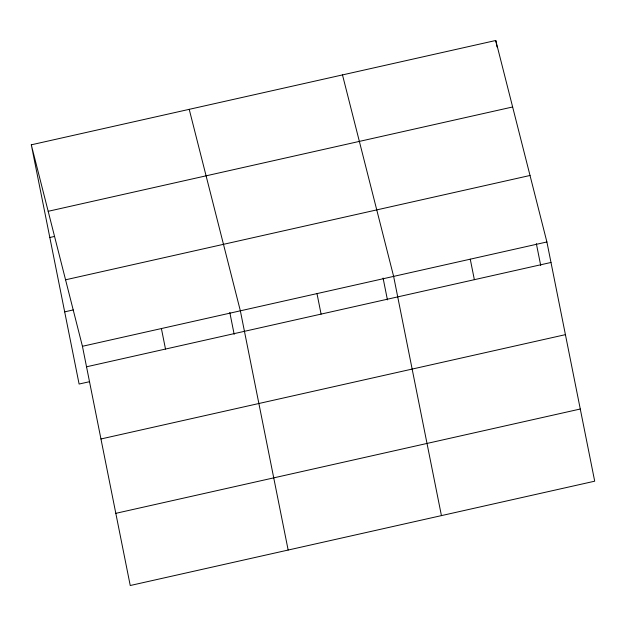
<?xml version="1.0" encoding="UTF-8"?>
<svg xmlns="http://www.w3.org/2000/svg" width="626" height="626" viewBox="0 0 626 626"><rect width="100%" height="100%" fill="white"/><g stroke="black" fill="none" stroke-linecap="round" stroke-linejoin="round"><path stroke-width="0.94" d="M31.3 144.809L495.761 40.487L546.897 241.965L594.7 481.191L130.239 585.513L82.436 346.288L31.3 144.809L79.103 384.035L89.565 381.688M48.179 211.298L512.631 106.976M49.822 237.489L54.579 236.425M65.566 279.799L530.019 175.476M64.681 311.858L73.242 309.933M82.436 346.288L546.897 241.965M86.537 366.789L550.997 262.466M100.958 438.975L565.419 334.652M115.818 513.336L580.279 409.013M342.485 74.909L393.629 276.387L441.432 515.621M189.216 109.339L240.353 310.817L288.156 550.043M495.761 40.487L497.06 47.013M536.349 243.624L540.715 265.471M470.259 259.18L474.359 279.681M383.081 278.054L387.439 299.893M316.991 293.602L321.091 314.111M229.805 312.476L234.171 334.323M161.398 328.548L165.499 349.058"/></g></svg>
